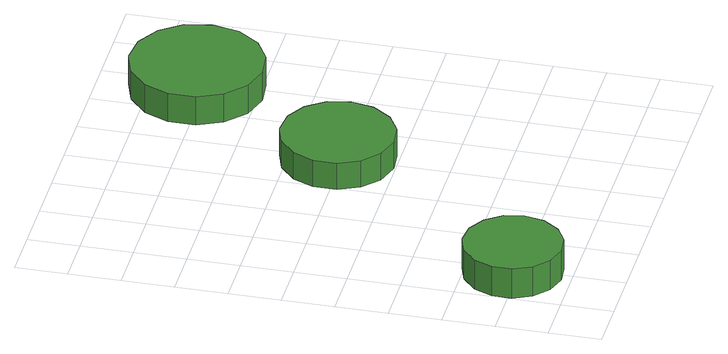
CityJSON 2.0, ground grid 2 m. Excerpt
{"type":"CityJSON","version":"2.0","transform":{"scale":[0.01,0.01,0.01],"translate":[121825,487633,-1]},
"CityObjects":{
"tree1":{"type":"SolitaryVegetationObject","attributes":{"function":"something"},"geometry":[{"type":"MultiSurface","lod":"1","boundaries":[[[0,1,2,3,4,5,6,7,8,9,10,11,12,13,14]],[[15,16,17,18,19,20,21,22,23,24,25,26,27,28,29]],[[0,29,28,1]],[[1,28,27,2]],[[2,27,26,3]],[[3,26,25,4]],[[4,25,24,5]],[[5,24,23,6]],[[6,23,22,7]],[[7,22,21,8]],[[8,21,20,9]],[[9,20,19,10]],[[10,19,18,11]],[[11,18,17,12]],[[12,17,16,13]],[[13,16,15,14]],[[14,15,29,0]]]}]},
"tree2":{"type":"SolitaryVegetationObject","attributes":{"function":"something"},"geometry":[{"type":"MultiSurface","lod":"1","boundaries":[[[30,31,32,33,34,35,36,37,38,39,40,41,42,43,44]],[[45,46,47,48,49,50,51,52,53,54,55,56,57,58,59]],[[30,59,58,31]],[[31,58,57,32]],[[32,57,56,33]],[[33,56,55,34]],[[34,55,54,35]],[[35,54,53,36]],[[36,53,52,37]],[[37,52,51,38]],[[38,51,50,39]],[[39,50,49,40]],[[40,49,48,41]],[[41,48,47,42]],[[42,47,46,43]],[[43,46,45,44]],[[44,45,59,30]]]}]},
"tree3":{"type":"SolitaryVegetationObject","attributes":{"function":"something"},"geometry":[{"type":"MultiSurface","lod":"1","boundaries":[[[60,61,62,63,64,65,66,67,68,69,70,71,72,73,74]],[[75,76,77,78,79,80,81,82,83,84,85,86,87,88,89]],[[60,89,88,61]],[[61,88,87,62]],[[62,87,86,63]],[[63,86,85,64]],[[64,85,84,65]],[[65,84,83,66]],[[66,83,82,67]],[[67,82,81,68]],[[68,81,80,69]],[[69,80,79,70]],[[70,79,78,71]],[[71,78,77,72]],[[72,77,76,73]],[[73,76,75,74]],[[74,75,89,60]]]}]}
},
"vertices":[
[377,224,208],[361,300,208],[315,363,208],[248,402,208],[171,410,208],[97,386,208],[39,334,208],[7,263,208],[7,185,208],[39,114,208],[97,62,208],[171,38,208],[248,46,208],[315,85,208],[361,148,208],[361,148,83],[315,85,83],[248,46,83],[171,38,83],[97,62,83],[39,114,83],[7,185,83],[7,263,83],[39,334,83],[97,386,83],[171,410,83],[248,402,83],[315,363,83],[361,300,83],[377,224,83],
[1017,1021,198],[999,1109,198],[946,1182,198],[868,1227,198],[779,1236,198],[694,1208,198],[627,1148,198],[591,1066,198],[591,976,198],[627,895,198],[694,835,198],[779,807,198],[868,816,198],[946,861,198],[999,934,198],[999,934,85],[946,861,85],[868,816,85],[779,807,85],[694,835,85],[627,895,85],[591,976,85],[591,1066,85],[627,1148,85],[694,1208,85],[779,1236,85],[868,1227,85],[946,1182,85],[999,1109,85],[1017,1021,85],
[1405,1631,208],[1384,1734,208],[1322,1818,208],[1231,1871,208],[1127,1882,208],[1027,1849,208],[949,1779,208],[906,1683,208],[906,1578,208],[949,1483,208],[1027,1412,208],[1127,1380,208],[1231,1391,208],[1322,1443,208],[1384,1528,208],[1384,1528,87],[1322,1443,87],[1231,1391,87],[1127,1380,87],[1027,1412,87],[949,1483,87],[906,1578,87],[906,1683,87],[949,1779,87],[1027,1849,87],[1127,1882,87],[1231,1871,87],[1322,1818,87],[1384,1734,87],[1405,1631,87]
]}
